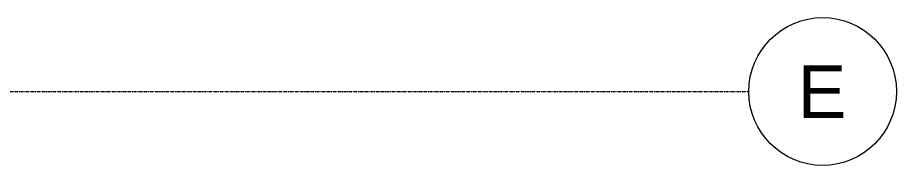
# Model space of a CAD drawing. Header units: inches. Extents: x -203 to 2905, y -968 to 768.
# Drawn here: x 1927.1 to 2070, y 382.7 to 406.7 of the extents above; entities that cross this region are included whole.
import ezdxf

# ---------------------------------------------------------------- set-up
doc = ezdxf.new("R2010")
doc.units = ezdxf.units.IN
doc.header["$MEASUREMENT"] = 0
doc.linetypes.add('Grid Line 1_2_', pattern=[0.875, 0.5, -0.125, 0.125, -0.125])
doc.layers.add('S-GRID', color=1, linetype='Continuous', lineweight=9)
doc.layers.add('S-GRID-IDEN', color=1, linetype='Continuous', lineweight=9)
doc.styles.add('Swis721 Lt BT_1', font='swissl.ttf', dxfattribs={"height": 8.514638})

# ---------------------------------------------------------------- blocks, each defined once
blk = doc.blocks.new('Grid - Grid Head - Circle-50561-LEVEL 10 CONSTRUCTION PLAN')
at = {"layer": 'S-GRID-IDEN'}
blk.add_circle((0, 0), 0.125, dxfattribs=at)

msp = doc.modelspace()

# ---------------------------------------------------------------- linework, layer by layer
at = {"layer": 'S-GRID', "linetype": 'Grid Line 1_2_'}
msp.add_line((-203.03, 394.69), (2046, 394.69), dxfattribs=at)

# ---------------------------------------------------------------- block references
at = {"layer": 'S-GRID-IDEN', "xscale": 95.99999999999994, "yscale": 95.99999999999994, "zscale": 95.99999999999994, "rotation": 269.9999999999994}
msp.add_blockref('Grid - Grid Head - Circle-50561-LEVEL 10 CONSTRUCTION PLAN', (2058, 394.69), dxfattribs=at)

# ---------------------------------------------------------------- next in the draw order: texts
at = {"layer": 'S-GRID-IDEN', "insert": (2057.9, 398.92), "char_height": 8.51, "width": 8.64, "attachment_point": 2, "line_spacing_factor": 1.00667, "style": 'Swis721 Lt BT_1', "bg_fill": 3, "box_fill_scale": 1.25, "bg_fill_color": 0, "bg_fill_transparency": 0}
msp.add_mtext('E', dxfattribs=at)

doc.saveas('drawing.dxf')
